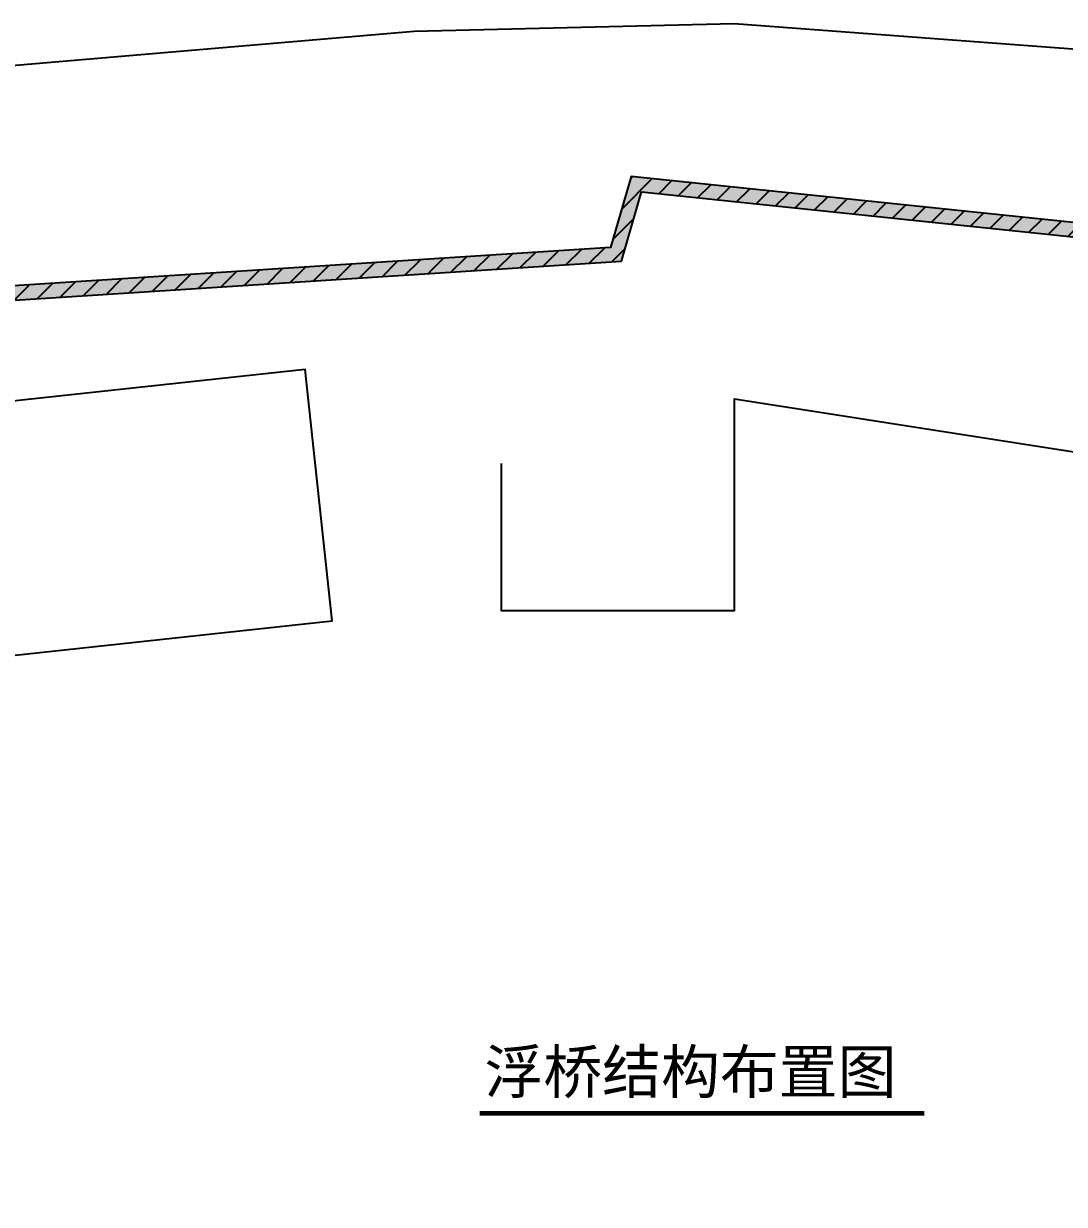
# Model space of a CAD drawing. Header units: millimetres. Extents: x 11827 to 862553, y 15071 to 134256.
# Drawn here: x 417404 to 439118, y 47654 to 72301 of the extents above; entities that cross this region are included whole.
import ezdxf
from ezdxf.enums import TextEntityAlignment as Align

# ---------------------------------------------------------------- set-up
doc = ezdxf.new("R2010")
doc.units = ezdxf.units.MM
doc.layers.add('文本', color=3, linetype='Continuous', lineweight=13)
doc.styles.add('宋体', font='')
doc.styles.get('宋体').set_extended_font_data('SimSun')

# ---------------------------------------------------------------- blocks, each defined once
blk = doc.blocks.new('thwerg')
at = {"linetype": 'Continuous'}
h = blk.add_hatch(dxfattribs=at)
h.set_pattern_fill('AR-CONC', color=252, scale=5)
h.paths.add_polyline_path([(125890, -32795), (125541, -30956), (144375, -29749), (144792, -28301), (167849, -30703), (167718, -32134), (177330, -33007), (175981, -40288), (177064, -40496), (176008, -49398), (176306, -49434), (177395, -40254), (176330, -40050), (177685, -32738), (168044, -31863), (168175, -30435), (144574, -27977), (144145, -29463), (125184, -30678), (125563, -32683), (121810, -36014), (115445, -36787), (117010, -48533), (117307, -48493), (115782, -37048), (121939, -36301)])
h = blk.add_hatch(dxfattribs=at)
h.set_pattern_fill('ANSI31', color=252, scale=100)
h.paths.add_polyline_path([(144375, -29749), (144792, -28301), (167849, -30703), (167718, -32134), (177330, -33007), (175981, -40288), (177064, -40496), (176008, -49398), (176306, -49434), (177395, -40254), (176330, -40050), (177685, -32738), (168044, -31863), (168175, -30435), (144574, -27977), (144145, -29463), (125184, -30678), (125563, -32683), (121810, -36014), (115445, -36787), (117010, -48533), (117307, -48493), (115782, -37048), (121939, -36301), (125890, -32795), (125541, -30956)])
at = {"color": 252, "linetype": 'Continuous', "flags": 128}
for points, elevation in [([(106933, -30769), (107635, -30369), (114725, -28078), (119240, -25868), (122867, -24992), (126369, -24863), (131244, -25695), (140044, -24946), (146723, -24787), (160192, -25793), (172447, -28232), (182746, -30446)], -32017), ([(168175, -30435), (144574, -27977), (144145, -29463), (125184, -30678), (125563, -32683), (121810, -36014), (115445, -36787), (117010, -48533), (117307, -48493), (115782, -37048), (121939, -36301), (125890, -32795), (125541, -30956), (144375, -29749), (144792, -28301), (167849, -30703)], -2496)]:
    blk.add_lwpolyline(points, dxfattribs=dict(at, elevation=elevation))
at = {"color": 252, "linetype": 'Continuous', "elevation": -32017, "flags": 128}
blk.add_lwpolyline([(128902, -32969), (129469, -38215), (138338, -37256), (137771, -32010), (128902, -32969)], close=True, dxfattribs=at)
at = {"color": 252, "linetype": 'Continuous', "flags": 128}
blk.add_lwpolyline([(141861, -33967), (141860, -37038), (146732, -37038), (146732, -32622), (157554, -34310), (157440, -36052), (162121, -36914), (166389, -33855), (172143, -34842), (171563, -38202)], dxfattribs=at)

msp = doc.modelspace()

# ---------------------------------------------------------------- linework, layer by layer
at = {"layer": '文本', "const_width": 91.12}
msp.add_lwpolyline([(426916.53, 49554.45), (436198.91, 49554.45)], dxfattribs=at)

# ---------------------------------------------------------------- block references
msp.add_blockref('thwerg', (285505.61, 97087.72, 32017))

# ---------------------------------------------------------------- texts
at = {"layer": '文本', "style": '宋体'}
msp.add_text('浮桥结构布置图', height=900, dxfattribs=at).set_placement((427020.61, 50423.33), align=Align.MIDDLE_LEFT)

doc.saveas('drawing.dxf')
